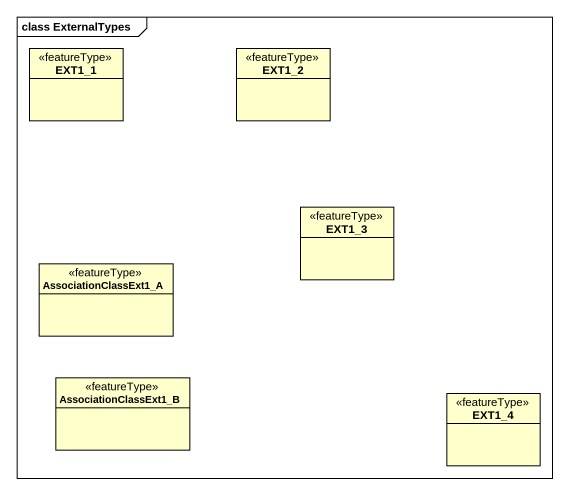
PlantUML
@startuml
mainframe class ExternalTypes
hide circle
hide empty members
class EXT1_1 <<featureType>>
class EXT1_2 <<featureType>>
class EXT1_3 <<featureType>>
class AssociationClassExt1_A <<featureType>>
class AssociationClassExt1_B <<featureType>>
class EXT1_4 <<featureType>>
@enduml
